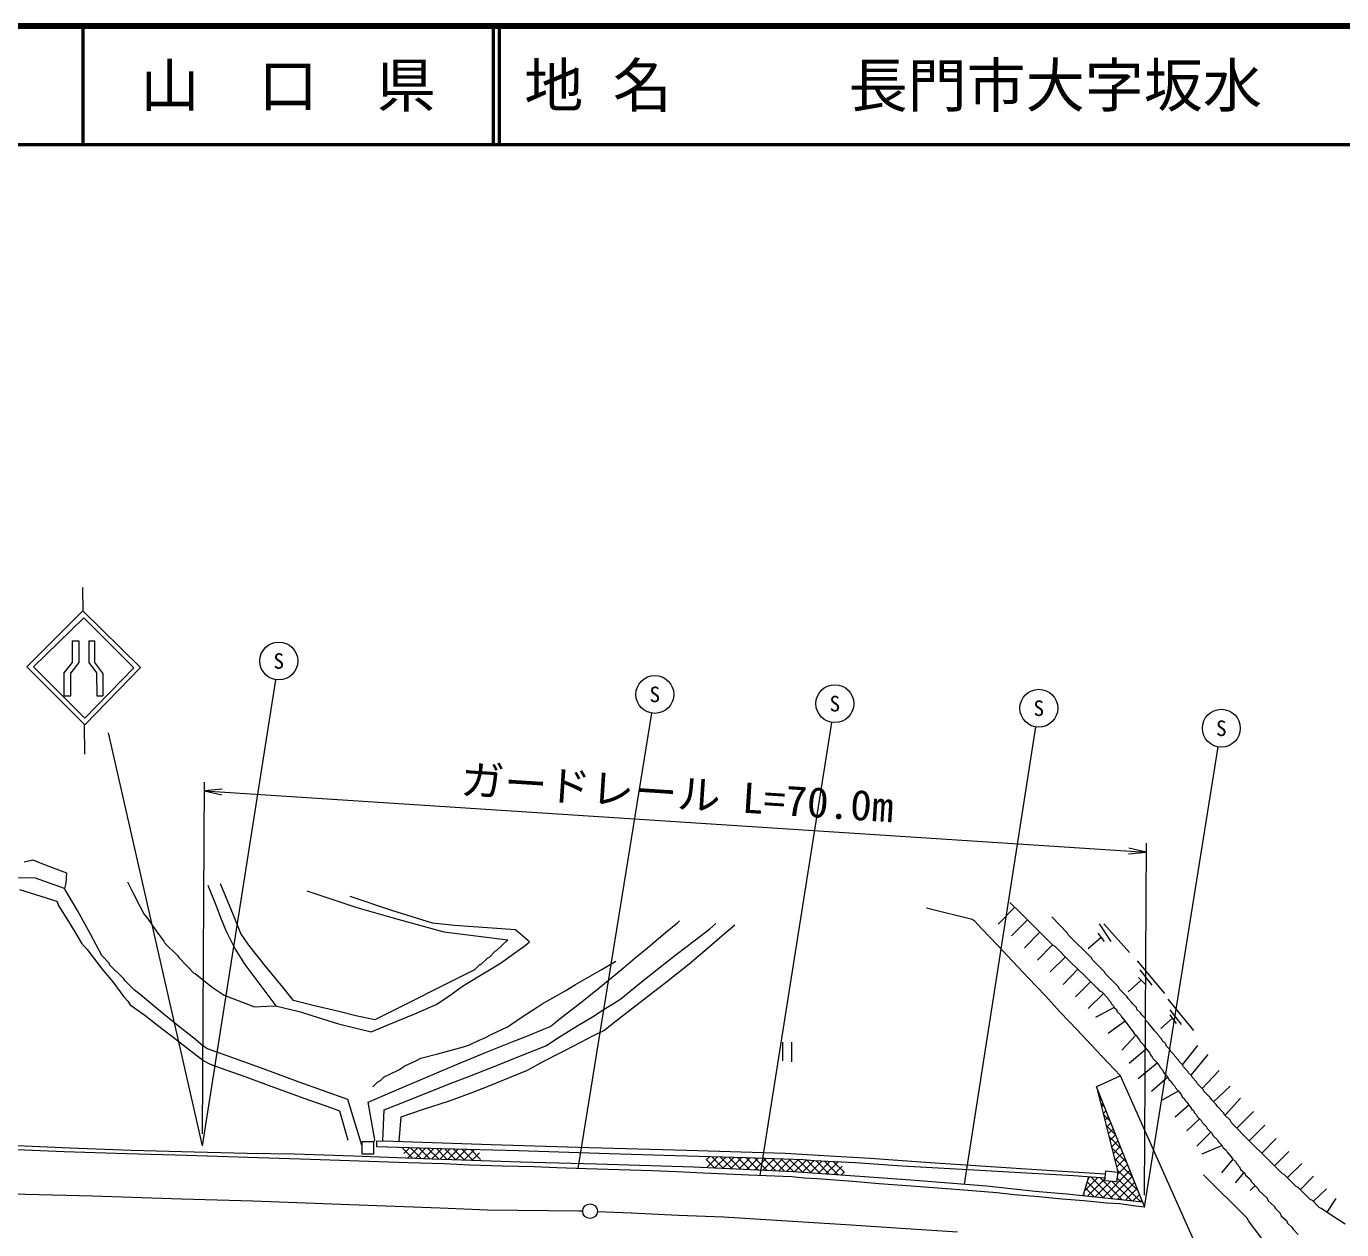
# Model space of a CAD drawing. Units: millimetres, scale not verified. Extents: x 40000 to 680000, y 20000 to 380000.
# Drawn here: x 328210 to 439598, y 278102 to 380000 of the extents above; entities that cross this region are included whole.
import ezdxf
from ezdxf.enums import TextEntityAlignment as Align

# ---------------------------------------------------------------- set-up
doc = ezdxf.new("R2010")
doc.units = ezdxf.units.MM
doc.header["$LTSCALE"] = 1000
doc.linetypes.add('CHAIN', pattern=[18.5, 12, -1.5, 3.5, -1.5])
for name, color, linetype, lineweight in [('M-BMK', 2, 'CHAIN', 13), ('M-TTL', 2, 'Continuous', 140), ('M-TTL-LINE', 7, 'Continuous', 50), ('M-TTL-TXT', 7, 'Continuous', 13), ('M-WORK', 1, 'Continuous', 13)]:
    doc.layers.add(name, color=color, linetype=linetype, lineweight=lineweight)
doc.styles.add('ＭＳ ゴシック', font='')
doc.styles.get('ＭＳ ゴシック').set_extended_font_data('MS Gothic')
pattern_1 = [(45, (650611, 671161), (-353.5534, 353.5534), []), (315, (650611, 671161), (353.5534, 353.5534), [])]

# ---------------------------------------------------------------- blocks, each defined once
blk = doc.blocks.new('open_arrow')
at = {"color": 0, "linetype": 'Continuous', "lineweight": -2}
blk.add_lwpolyline([(7.5, 1.25), (0, 0), (7.5, -1.25)], dxfattribs=at)

msp = doc.modelspace()

# ---------------------------------------------------------------- hatches: boundary and pattern name
at = {"layer": 'M-WORK'}
h = msp.add_hatch(dxfattribs=at)
h.set_pattern_fill('USER', color=256, style=0, pattern_type=2)
h.set_pattern_definition(pattern_1)
h.paths.add_polyline_path([(417698, 280981), (418180, 282571), (419566, 282476), (419545, 282245), (420522, 282151), (420639, 282967), (418823, 290199), (422722, 280466), (420364, 280704)])
h = msp.add_hatch(dxfattribs=at)
h.set_pattern_fill('USER', color=256, style=0, pattern_type=2)
h.set_pattern_definition(pattern_1)
h.paths.add_polyline_path([(360247, 284195), (360050, 285051), (363358, 284953), (366537, 284864), (366689, 283972), (362572, 284108)])
h = msp.add_hatch(dxfattribs=at)
h.set_pattern_fill('USER', color=256, style=0, pattern_type=2)
h.set_pattern_definition(pattern_1)
h.paths.add_polyline_path([(385749, 284286), (389178, 284193), (393982, 284029), (394919, 283937), (397178, 283819), (397574, 282714), (393179, 283017), (385877, 283364)])

# ---------------------------------------------------------------- linework, layer by layer
at = {"layer": 'M-BMK'}
for points in [[(276947, 285635), (279603, 285256), (283798, 284653), (289289, 283939), (295889, 283257), (303596, 282464), (308104, 282019), (310817, 281881), (314376, 281724), (320104, 281461), (328145, 281114), (333820, 280963), (341356, 280714), (347392, 280537), (354857, 280269), (363245, 279941), (367269, 279777), (374989, 279705), (375331, 279692)], [(376577, 279642), (379438, 279528), (383436, 279338), (387249, 279201), (392197, 278887), (398049, 278507), (403128, 278172), (407054, 277930)]]:
    msp.add_lwpolyline(points, dxfattribs=at)
at = {"layer": 'M-TTL'}
msp.add_line((680000, 380000), (40000, 380000), dxfattribs=at)
at = {"layer": 'M-TTL-LINE'}
for p, q in [((333000, 380000), (333000, 370000)), ((367750, 380000), (367750, 370000)), ((368250, 380000), (368250, 370000)), ((40000, 370000), (680000, 370000))]:
    msp.add_line(p, q, dxfattribs=at)
at = {"layer": 'M-WORK'}
for p, q in [((333030, 330466), (333007, 332479)), ((332089, 327952), (332669, 327952)), ((332089, 327952), (332089, 326125)), ((332669, 327952), (332669, 326125)), ((333502, 327952), (334003, 327952)), ((333502, 327952), (333502, 326125)), ((334003, 326125), (334003, 327952)), ((332089, 326125), (331397, 325246)), ((332669, 326125), (331983, 325249)), ((333502, 326125), (334159, 325249)), ((334696, 325221), (334003, 326125)), ((331397, 325246), (331397, 323302)), ((331977, 323302), (331983, 325249)), ((334159, 325249), (334176, 323302)), ((334696, 325221), (334697, 323302)), ((343129, 285206), (349341, 324669)), ((331397, 323302), (331977, 323302)), ((334176, 323302), (334697, 323302)), ((333167, 318365), (333138, 320897)), ((374953, 283274), (381178, 321843)), ((390358, 282689), (396429, 321060)), ((343129, 285206), (335177, 320182)), ((407645, 281968), (413703, 320672)), ((422894, 280019), (429152, 318979)), ((343135, 286206), (343292, 316009)), ((343288, 315259), (423054, 310072)), ((422900, 281019), (423058, 310822)), ((328025, 309246), (328750, 309419)), ((328750, 309419), (329396, 309166)), ((329396, 309166), (330482, 308741)), ((330482, 308741), (331620, 308310)), ((328981, 307874), (326713, 307900)), ((331445, 306996), (328981, 307874)), ((331620, 308310), (331554, 307430)), ((336791, 307554), (337225, 306652)), ((327635, 306909), (330782, 305927)), ((331641, 306655), (331445, 306996)), ((331554, 307430), (331450, 306988)), ((332546, 305141), (331641, 306655)), ((337225, 306652), (337816, 305485)), ((343580, 307286), (344349, 305378)), ((345766, 304734), (344659, 307401)), ((351959, 306785), (356206, 305396)), ((330782, 305927), (330957, 305509)), ((330957, 305509), (331776, 304211)), ((337816, 305485), (338167, 304857)), ((344349, 305378), (344661, 304525)), ((359166, 305141), (355640, 306301)), ((356206, 305396), (359155, 304531)), ((404451, 305357), (408301, 304384)), ((411919, 305399), (410522, 303979)), ((331776, 304211), (332307, 303333)), ((333653, 303116), (332546, 305141)), ((338167, 304857), (338496, 304418)), ((338496, 304418), (338930, 303804)), ((344661, 304525), (345120, 303424)), ((346363, 303181), (345766, 304734)), ((359155, 304531), (362130, 303705)), ((362593, 304047), (359166, 305141)), ((383361, 304089), (383531, 304246)), ((408301, 304384), (408472, 304289)), ((408472, 304289), (409120, 303577)), ((412985, 304343), (411625, 302978)), ((332307, 303333), (332897, 302370)), ((334604, 301321), (333653, 303116)), ((338930, 303804), (339336, 303217)), ((339336, 303217), (339608, 302861)), ((345120, 303424), (345909, 301855)), ((347044, 302204), (346363, 303181)), ((362130, 303705), (363553, 303312)), ((364461, 303870), (362593, 304047)), ((363553, 303312), (368992, 302637)), ((369638, 303503), (364461, 303870)), ((370831, 302487), (369638, 303503)), ((380805, 301978), (382319, 303237)), ((382319, 303237), (383361, 304089)), ((384877, 302640), (386079, 303575)), ((386071, 302075), (387301, 303158)), ((386079, 303575), (386611, 304016)), ((387301, 303158), (388209, 303910)), ((409120, 303577), (410464, 302206)), ((414047, 303284), (412731, 301968)), ((418941, 303224), (419494, 302505)), ((419057, 304008), (420046, 302505)), ((419467, 304013), (421634, 301563)), ((332897, 302370), (333355, 301833)), ((339608, 302861), (339842, 302536)), ((339842, 302536), (339936, 302372)), ((339936, 302372), (341039, 301285)), ((348473, 300409), (347044, 302204)), ((368992, 302637), (368002, 301706)), ((369592, 301556), (370451, 302179)), ((370451, 302179), (370831, 302487)), ((379776, 301133), (380805, 301978)), ((383253, 301392), (384877, 302640)), ((384347, 300626), (386071, 302075)), ((410464, 302206), (411761, 300815)), ((415114, 302230), (413836, 300910)), ((418132, 301901), (419217, 302864)), ((333355, 301833), (334620, 300168)), ((335233, 300672), (334604, 301321)), ((341039, 301285), (341113, 301138)), ((341113, 301138), (342397, 299835)), ((345909, 301855), (346726, 300543)), ((367275, 301097), (366679, 300527)), ((367380, 301116), (367275, 301097)), ((367917, 301693), (367380, 301116)), ((367849, 300364), (368524, 300783)), ((368002, 301706), (367917, 301693)), ((368524, 300783), (369592, 301556)), ((376900, 300111), (378130, 300835)), ((378767, 300281), (379776, 301133)), ((382051, 300465), (383253, 301392)), ((411761, 300815), (413091, 299386)), ((416200, 301206), (414910, 299934)), ((422272, 300864), (424592, 298100)), ((334620, 300168), (335524, 299080)), ((335285, 300495), (335233, 300672)), ((336458, 299355), (335285, 300495)), ((342397, 299835), (342517, 299789)), ((342517, 299789), (343251, 299202)), ((346726, 300543), (347551, 299442)), ((349934, 298633), (348473, 300409)), ((366174, 300114), (357733, 295861)), ((366580, 300527), (366174, 300114)), ((366679, 300527), (366580, 300527)), ((366591, 299604), (367849, 300364)), ((375717, 299423), (376900, 300111)), ((377666, 299350), (378767, 300281)), ((380143, 298951), (382051, 300465)), ((382411, 299084), (384347, 300626)), ((417266, 300151), (416008, 298859)), ((422518, 300105), (423507, 298795)), ((335524, 299080), (336475, 297828)), ((336543, 299197), (336458, 299355)), ((337376, 298391), (336543, 299197)), ((343251, 299202), (343939, 298651)), ((343939, 298651), (344966, 297954)), ((347551, 299442), (348414, 298295)), ((350839, 297499), (349934, 298633)), ((363983, 297887), (365149, 298712)), ((365149, 298712), (366591, 299604)), ((373836, 298322), (374717, 298854)), ((374717, 298854), (375717, 299423)), ((375857, 297882), (376729, 298577)), ((376729, 298577), (377666, 299350)), ((378565, 297658), (380143, 298951)), ((380447, 297570), (382411, 299084)), ((413091, 299386), (414481, 297918)), ((418334, 299098), (417061, 297830)), ((421503, 298230), (422582, 299193)), ((422402, 299463), (422994, 298853)), ((336475, 297828), (336815, 297442)), ((336815, 297442), (337019, 297153)), ((337848, 298011), (337376, 298391)), ((339263, 296832), (337848, 298011)), ((344966, 297954), (347526, 296973)), ((348414, 298295), (349334, 297061)), ((352503, 297086), (350839, 297499)), ((362908, 297166), (363983, 297887)), ((371889, 297231), (373258, 297982)), ((373258, 297982), (373836, 298322)), ((375130, 297306), (375857, 297882)), ((378005, 297300), (378565, 297658)), ((378199, 295818), (380447, 297570)), ((414481, 297918), (415778, 296489)), ((419427, 298096), (418137, 296842)), ((424867, 297632), (427043, 294965)), ((337019, 297153), (338244, 296269)), ((340967, 295455), (339263, 296832)), ((347526, 296973), (348581, 297018)), ((348581, 297018), (349298, 297069)), ((349298, 297069), (349912, 296929)), ((349912, 296929), (351419, 296540)), ((351419, 296540), (352388, 296250)), ((354686, 296568), (352503, 297086)), ((356127, 296221), (354686, 296568)), ((358754, 295415), (361118, 296389)), ((361118, 296389), (362908, 297166)), ((370194, 296114), (370986, 296636)), ((370986, 296636), (371468, 296954)), ((371468, 296954), (371889, 297231)), ((373164, 295792), (373930, 296382)), ((373930, 296382), (375130, 297306)), ((376143, 296135), (377051, 296722)), ((377051, 296722), (378005, 297300)), ((415778, 296489), (417161, 295048)), ((420340, 296928), (418756, 296068)), ((425052, 296708), (426006, 295488)), ((338244, 296269), (339307, 295423)), ((339307, 295423), (340749, 294318)), ((342383, 294309), (340967, 295455)), ((352388, 296250), (354649, 295534)), ((354649, 295534), (357410, 294844)), ((357733, 295861), (356127, 296221)), ((357410, 294844), (358754, 295415)), ((367643, 294657), (368957, 295275)), ((368957, 295275), (369211, 295436)), ((369211, 295436), (370194, 296114)), ((372082, 295097), (372502, 295281)), ((372502, 295281), (372777, 295451)), ((372777, 295451), (373164, 295792)), ((373280, 294364), (374923, 295401)), ((374923, 295401), (376143, 296135)), ((377108, 294974), (378199, 295818)), ((421260, 295765), (419831, 294705)), ((424281, 295139), (425259, 296012)), ((425052, 296286), (425593, 295571)), ((340749, 294318), (342280, 293129)), ((343162, 293666), (342383, 294309)), ((365733, 293747), (366569, 294158)), ((366569, 294158), (366980, 294329)), ((366980, 294329), (367643, 294657)), ((369350, 294003), (370595, 294494)), ((370595, 294494), (372082, 295097)), ((372207, 293676), (373280, 294364)), ((374640, 293690), (376236, 294534)), ((376236, 294534), (377108, 294974)), ((417161, 295048), (418413, 293717)), ((422178, 294583), (420986, 293295)), ((342280, 293129), (343244, 292408)), ((343562, 293430), (343162, 293666)), ((344263, 293168), (343562, 293430)), ((345607, 292696), (344263, 293168)), ((361621, 292624), (363052, 292998)), ((363052, 292998), (364309, 293336)), ((364309, 293336), (365242, 293580)), ((364978, 292220), (367384, 293216)), ((365242, 293580), (365733, 293747)), ((367384, 293216), (369350, 294003)), ((370353, 292933), (372207, 293676)), ((371988, 292341), (373419, 293084)), ((373419, 293084), (374640, 293690)), ((392267, 292409), (392267, 293970)), ((393044, 292321), (393044, 293971)), ((418413, 293717), (419789, 292262)), ((423065, 293404), (421600, 292162)), ((426125, 292062), (427413, 293705)), ((343244, 292408), (343782, 292118)), ((343782, 292118), (345107, 291640)), ((348340, 291687), (345607, 292696)), ((359752, 291644), (360277, 291965)), ((360277, 291965), (361136, 292383)), ((361136, 292383), (361621, 292624)), ((363373, 291552), (364978, 292220)), ((365592, 291052), (367959, 291988)), ((367959, 291988), (370353, 292933)), ((370639, 291616), (371988, 292341)), ((419789, 292262), (420866, 291124)), ((423964, 292210), (422357, 290877)), ((426845, 291193), (428279, 292941)), ((345107, 291640), (346797, 291041)), ((346797, 291041), (348698, 290348)), ((351328, 290606), (348340, 291687)), ((357980, 290611), (358200, 290748)), ((358200, 290748), (358518, 291042)), ((358518, 291042), (358999, 291280)), ((358999, 291280), (359752, 291644)), ((359388, 289868), (361643, 290811)), ((361643, 290811), (363373, 291552)), ((364096, 290474), (365592, 291052)), ((367401, 290295), (369759, 291231)), ((369759, 291231), (370639, 291616)), ((424868, 291026), (423504, 289804)), ((427784, 290057), (429224, 291575)), ((348698, 290348), (351717, 289252)), ((355430, 289112), (351328, 290606)), ((357147, 288911), (359388, 289868)), ((357542, 290193), (357980, 290611)), ((360224, 288942), (364096, 290474)), ((364034, 289020), (365887, 289699)), ((365887, 289699), (367401, 290295)), ((422722, 280466), (418823, 290199)), ((425765, 289844), (424385, 289083)), ((428749, 288928), (430154, 290242)), ((351717, 289252), (354048, 288414)), ((356613, 285269), (355430, 289112)), ((357711, 285700), (357147, 288911)), ((358509, 288244), (360224, 288942)), ((361749, 288276), (364034, 289020)), ((426647, 288651), (425504, 287634)), ((429719, 287788), (431033, 289244)), ((354048, 288414), (354718, 288157)), ((354718, 288157), (355443, 285680)), ((358396, 285613), (358509, 288244)), ((359775, 285572), (359942, 287662)), ((359942, 287662), (361749, 288276)), ((427558, 287487), (426482, 286466)), ((430717, 286694), (432134, 288106)), ((428515, 286358), (427333, 285175)), ((431776, 285631), (433098, 286949)), ((357630, 285535), (356610, 285535)), ((356613, 285525), (356613, 284519)), ((357630, 285535), (357711, 285700)), ((357630, 284519), (357630, 285535)), ((429470, 285233), (427760, 284495)), ((432843, 284577), (434060, 285811)), ((356613, 284519), (357630, 284519)), ((430381, 284074), (429408, 282924)), ((433906, 283520), (435120, 284734)), ((431321, 282947), (430579, 282068)), ((435000, 282513), (436214, 283703)), ((417698, 280981), (418180, 282571)), ((432277, 281839), (431841, 281413)), ((436087, 281488), (437211, 282642)), ((433295, 280759), (433248, 280709)), ((437203, 280508), (438309, 281553)), ((438359, 279575), (439138, 280747))]:
    msp.add_line(p, q, dxfattribs=at)
for points in [[(328241, 325763), (333004, 330492), (337881, 325692), (333177, 320858)], [(333091, 329908), (328828, 325763), (333157, 321404), (337322, 325683)]]:
    msp.add_lwpolyline(points, close=True, dxfattribs=at)
for points in [[(411495, 305817), (412408, 304918), (413616, 303715), (414702, 302629), (415147, 302198), (415301, 302118), (416612, 300789), (417862, 299572), (418882, 298547), (419079, 298327), (419275, 298252), (419767, 297746), (419818, 297611), (420038, 297377), (420108, 297232), (420272, 297054), (420361, 296890), (420530, 296735), (420591, 296562), (420862, 296291), (420960, 296136), (421134, 295935), (421349, 295645), (421555, 295364), (421948, 294858), (422032, 294718), (422220, 294545), (422266, 294395), (422477, 294189), (422543, 294039), (422823, 293754), (422912, 293585), (423095, 293370), (423338, 293042), (423409, 292906), (423558, 292724), (423619, 292607), (423886, 292302), (423961, 292213), (424143, 291993), (424246, 291820), (424420, 291628), (424513, 291422), (424916, 290973), (424967, 290828), (425155, 290641), (425262, 290453), (425435, 290280), (425524, 290126), (425749, 289873), (425824, 289737), (425997, 289550), (426086, 289358), (426283, 289171), (426348, 289044), (426503, 288885), (426643, 288656), (426793, 288487), (426887, 288333), (427055, 288183), (427102, 288029), (427280, 287851), (427369, 287687), (427715, 287322), (427804, 287163), (428160, 286802), (428188, 286685), (428633, 286240), (428698, 286086), (429091, 285711), (429143, 285562), (429461, 285253), (429550, 285047), (429812, 284827), (429887, 284658), (430248, 284284), (430360, 284092), (430603, 283886), (430716, 283671), (430945, 283432), (431025, 283198), (431385, 282894), (431413, 282753), (431867, 282355), (431928, 282196), (432537, 281573), (432588, 281424), (433295, 280759), (433379, 280534), (433885, 280090), (433988, 279898), (434395, 279490), (434475, 279270), (434919, 278873), (434999, 278648), (435373, 278311), (435481, 278152), (435912, 277707)], [(439893, 278575), (438936, 279191), (437862, 279905), (437704, 279977), (437134, 280580), (436938, 280659), (435902, 281668), (435745, 281753), (434729, 282789), (434585, 282841), (433301, 284126), (431859, 285548), (430260, 287153), (430168, 287383), (429696, 287809), (429578, 287986), (429080, 288536), (428969, 288694), (428589, 289100), (428464, 289283), (427933, 289821), (427887, 289958), (427376, 290443), (427317, 290627), (426937, 291020), (426872, 291171), (426616, 291380), (426557, 291505), (426203, 291885), (426125, 292062), (425836, 292337), (425790, 292468), (425482, 292783), (425423, 292907), (425128, 293183), (425089, 293301), (424768, 293654), (424670, 293858), (424408, 294120), (424342, 294264), (424047, 294579), (424001, 294683), (423713, 294972), (423634, 295122), (423333, 295470), (423241, 295588), (423025, 295804), (422972, 295988), (422632, 296315), (422573, 296466), (422238, 296754), (422219, 296925), (421878, 297246), (421780, 297383), (421530, 297666), (421445, 297830), (420743, 298509), (420706, 298673), (419564, 299796), (419507, 299927), (418468, 300994), (418412, 301130), (416460, 303040), (416385, 303218), (415042, 304585)], [(456134, 267723), (455585, 268618), (453319, 267976), (451732, 267517), (451438, 267508), (445660, 269617), (440815, 271402), (437178, 272739), (435776, 273255), (427054, 277267), (420866, 291124), (418823, 290199), (420639, 282967), (420522, 282151), (419545, 282245), (419622, 283091), (420639, 282967)], [(326139, 285292), (331900, 285044), (337093, 284833), (342433, 284686), (346910, 284595), (350892, 284530), (355911, 284356), (362572, 284108), (370049, 283861), (376499, 283686), (384701, 283420), (393179, 283017), (399574, 282576), (403106, 282319), (409510, 281824), (413630, 281365), (416300, 281126), (420364, 280704), (422722, 280466), (422894, 280019), (422167, 280104), (420791, 280281), (419722, 280360), (417763, 280550), (415941, 280694), (413962, 280884), (411858, 281054), (410397, 281218), (407258, 281474), (403902, 281743), (400442, 281992), (398201, 282169), (395167, 282404), (394079, 282477), (393024, 282568), (390861, 282673), (389387, 282719), (387493, 282791), (385540, 282889), (383266, 282988), (381195, 283073), (378423, 283158), (375611, 283250), (373134, 283342), (371214, 283414), (368507, 283492), (365775, 283571), (363579, 283676), (360545, 283774), (355590, 283931), (352274, 284043), (346960, 284213), (341809, 284377), (336703, 284528), (331428, 284685), (327419, 284867)], [(419566, 282476), (416893, 282659), (412391, 282908), (407974, 283183), (402384, 283491), (398419, 283754), (394919, 283937), (393982, 284029), (389178, 284193), (383169, 284356), (377579, 284533), (369898, 284769), (363358, 284953), (357902, 285115), (357902, 285628), (359269, 285589), (367565, 285320), (375875, 285064), (384145, 284828), (389663, 284658), (392462, 284573), (395758, 284389), (399657, 284147), (404736, 283799), (408609, 283550), (412443, 283282), (415969, 283065), (419598, 282824)], [(435804, 273244), (433257, 276781), (431712, 278844), (431611, 279035), (427887, 282757)]]:
    msp.add_lwpolyline(points, dxfattribs=at)
for centre, radius in [((349590, 326254), 1604), ((381434, 323427), 1604), ((396680, 322645), 1604), ((413951, 322257), 1604), ((429406, 320563), 1604), ((375954, 279667), 624)]:
    msp.add_circle(centre, radius, dxfattribs=at)

# ---------------------------------------------------------------- block references
at = {"layer": 'M-WORK', "xscale": 200, "yscale": 200}
for p, rotation in [((343288, 315259), 356.3), ((423054, 310072), 176.3)]:
    msp.add_blockref('open_arrow', p, dxfattribs=dict(at, rotation=rotation))

# ---------------------------------------------------------------- texts
at = {"layer": 'M-TTL-TXT', "style": 'ＭＳ ゴシック'}
msp.add_text('山\u3000口\u3000県', height=3666, dxfattribs=at).set_placement((350375, 375000), align=Align.MIDDLE_CENTER)
msp.add_text('地 名      長門市大字坂水', height=3666, dxfattribs=at).set_placement((370380, 375000), align=Align.MIDDLE_LEFT)
at = {"layer": 'M-WORK', "style": 'ＭＳ ゴシック'}
for p in [(349590, 326254), (381434, 323427), (396680, 322645), (413951, 322257), (429406, 320563)]:
    msp.add_text('S', height=1320, dxfattribs=at).set_placement(p, align=Align.MIDDLE_CENTER)
at = {"layer": 'M-WORK', "style": 'ＭＳ ゴシック', "width": 1.05}
msp.add_text('ガードレール L=70.0m', height=2566, rotation=356.279, dxfattribs=at).set_placement((383194, 313015), align=Align.BOTTOM_CENTER)

doc.saveas('drawing.dxf')
